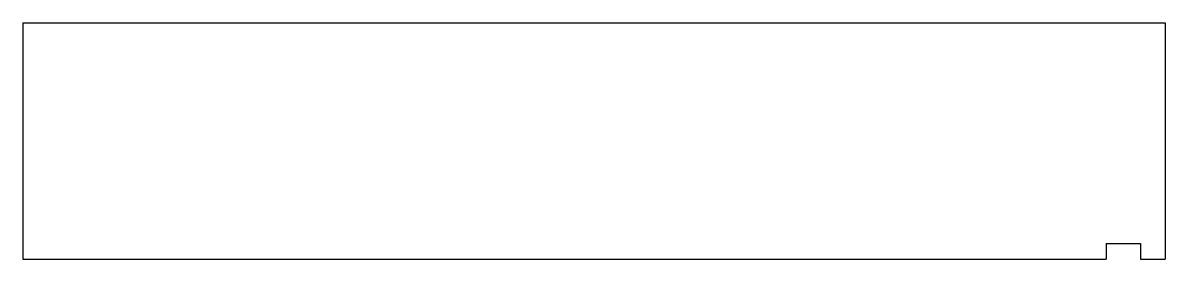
# Model space of a CAD drawing. Header units: millimetres. Extents: x 0 to 580, y 0 to 120.
import ezdxf

# ---------------------------------------------------------------- set-up
doc = ezdxf.new("R2010")
doc.units = ezdxf.units.MM

msp = doc.modelspace()

# ---------------------------------------------------------------- linework, layer by layer
for p, q in [((0, 119.8, 0.95), (580, 119.8, 0.95)), ((0, 119.8, 0.95), (0, 0, 0.95)), ((580, 119.8, 0.95), (580, 0, 0.95)), ((550, 7.9, 0.95), (550, 0, 0.95)), ((550, 7.9, 0.95), (567.4, 7.9, 0.95)), ((567.4, 7.9, 0.95), (567.4, 0, 0.95)), ((0, 0, 0.95), (550, 0, 0.95)), ((567.4, 0, 0.95), (580, 0, 0.95))]:
    msp.add_line(p, q)

doc.saveas('drawing.dxf')
